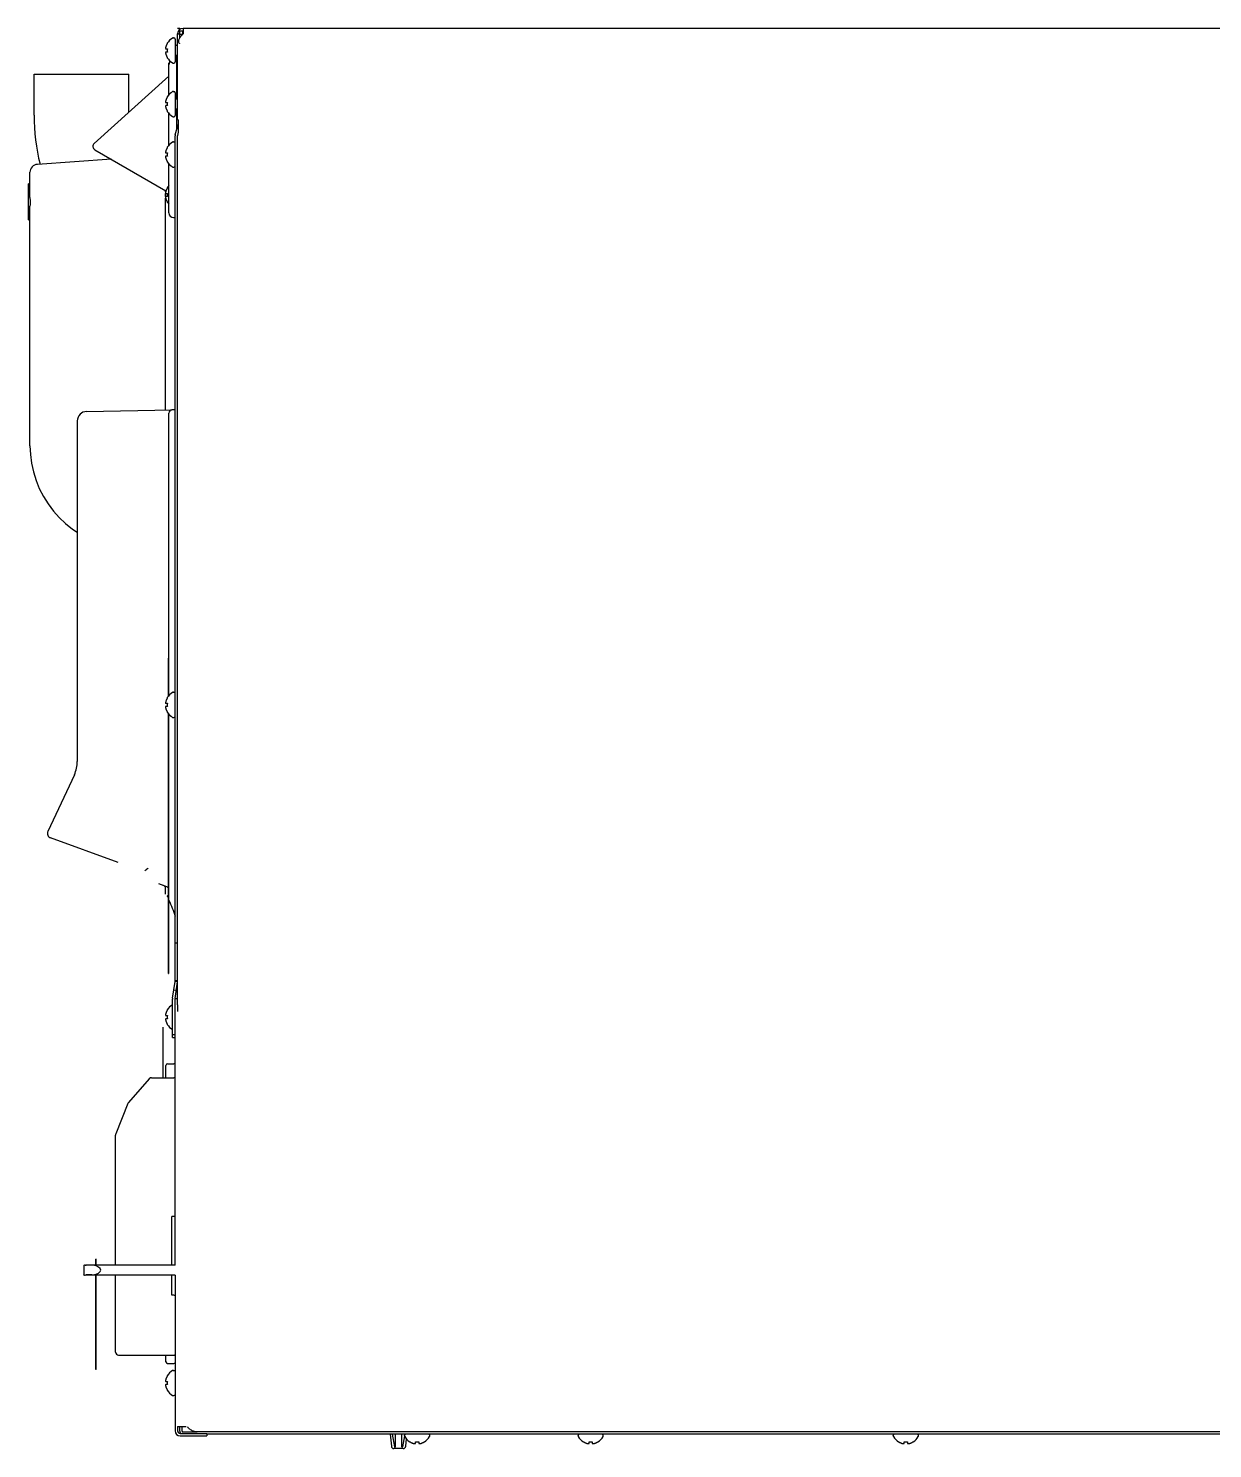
# Model space of a CAD drawing. Header units: millimetres. Extents: x -334 to 5010, y 1650 to 4941.
# Drawn here: x 4259.7 to 4635, y 2965.6 to 3415.9 of the extents above; entities that cross this region are included whole.
import ezdxf

# ---------------------------------------------------------------- set-up
doc = ezdxf.new("R2010")
doc.units = ezdxf.units.MM
doc.header["$LTSCALE"] = 438.9
doc.layers.get('0').update_dxf_attribs({"linetype": 'CONTINUOUS'})
for name, color, linetype in [('ASSI', 7, 'CONTINUOUS'), ('CURVE', 7, 'CONTINUOUS'), ('GEOM', 7, 'CONTINUOUS')]:
    doc.layers.add(name, color=color, linetype=linetype)

msp = doc.modelspace()

# ---------------------------------------------------------------- linework, layer by layer
at = {"linetype": 'Continuous'}
for p, q in [((4303.21, 3409.44), (4303.76, 3409.44)), ((4303.73, 3411.24), (4303.76, 3411.24)), ((4303.76, 3408.44), (4303.21, 3408.44)), ((4303.76, 3406.64), (4303.73, 3406.64)), ((4261.5, 3388.39), (4261.5, 3401.39)), ((4291.5, 3389.35), (4291.5, 3401.39)), ((4303.21, 3392.44), (4303.76, 3392.44)), ((4303.76, 3391.44), (4303.21, 3391.44)), ((4303.73, 3394.24), (4303.76, 3394.24)), ((4303.76, 3389.64), (4303.73, 3389.64)), ((4303.73, 3378.24), (4303.76, 3378.24)), ((4303.21, 3376.44), (4303.76, 3376.44)), ((4303.76, 3375.44), (4303.21, 3375.44)), ((4303.76, 3373.64), (4303.73, 3373.64)), ((4259.7, 3355.24), (4259.7, 3366.64)), ((4260.2, 3366.64), (4259.7, 3366.64)), ((4303.73, 3365.44), (4303.76, 3365.44)), ((4303.21, 3363.64), (4303.76, 3363.64)), ((4303.76, 3362.64), (4303.21, 3362.64)), ((4303.76, 3360.84), (4303.73, 3360.84)), ((4259.7, 3355.24), (4260.2, 3355.24)), ((4303.21, 3201.94), (4303.76, 3201.94)), ((4303.73, 3203.74), (4303.76, 3203.74)), ((4303.76, 3200.94), (4303.21, 3200.94)), ((4303.76, 3199.14), (4303.73, 3199.14)), ((4303.73, 3140.74), (4303.76, 3140.74)), ((4303.21, 3102.94), (4303.76, 3102.94)), ((4303.73, 3104.74), (4303.76, 3104.74)), ((4303.76, 3101.94), (4303.21, 3101.94)), ((4303.76, 3100.14), (4303.73, 3100.14)), ((4303.3, 3083.24), (4303.3, 3087.14)), ((4303.8, 3087.64), (4305.8, 3087.64)), ((4298, 3082.89), (4291.42, 3075.36)), ((4298.76, 3083.24), (4305.8, 3083.24)), ((4291.24, 3075.08), (4287.38, 3065.41)), ((4287.3, 3023.84), (4287.3, 3065.04)), ((4305.2, 3023.84), (4305.2, 3039.24)), ((4306.2, 3039.24), (4305.2, 3039.24)), ((4287.3, 2996.24), (4287.3, 3020.64)), ((4305.2, 3014.24), (4305.2, 3020.64)), ((4305.8, 3014.24), (4305.2, 3014.24)), ((4288.3, 2995.24), (4305.8, 2995.24)), ((4303.3, 2993.14), (4303.3, 2995.24)), ((4303.8, 2992.64), (4305.8, 2992.64)), ((4303.21, 2986.94), (4303.76, 2986.94)), ((4303.76, 2985.94), (4303.21, 2985.94)), ((4303.73, 2988.74), (4303.76, 2988.74)), ((4303.76, 2984.14), (4303.73, 2984.14)), ((4380.6, 2967.76), (4380.6, 2967.79)), ((4382.4, 2967.24), (4382.4, 2967.79)), ((4383.4, 2967.79), (4383.4, 2967.24)), ((4385.2, 2967.79), (4385.2, 2967.76)), ((4435.6, 2967.76), (4435.6, 2967.79)), ((4437.4, 2967.24), (4437.4, 2967.79)), ((4438.4, 2967.79), (4438.4, 2967.24)), ((4440.2, 2967.79), (4440.2, 2967.76)), ((4535.5, 2967.76), (4535.5, 2967.79)), ((4537.3, 2967.24), (4537.3, 2967.79)), ((4538.3, 2967.79), (4538.3, 2967.24)), ((4540.1, 2967.79), (4540.1, 2967.76))]:
    msp.add_line(p, q, dxfattribs=at)
for centre, radius, start, end in [((4305.16, 3409.69), 1.97, 175.714, 176.9766), ((4305.15, 3409.69), 1.96, 176.9771, 178.0037), ((4305.15, 3409.69), 1.95, 178.0037, 179.0738), ((4305.14, 3409.69), 1.95, 179.0741, 181.1541), ((4305.15, 3409.69), 1.95, 181.1545, 182.3767), ((4305.15, 3409.69), 1.96, 182.3765, 183.2159), ((4305.16, 3409.69), 1.97, 183.2167, 184.6016), ((4305.2, 3409.68), 2.01, 172.7256, 174.8598), ((4305.17, 3409.68), 1.98, 174.8627, 175.7144), ((4305.18, 3409.69), 1.98, 184.6009, 185.2558), ((4305.2, 3409.69), 2.01, 185.2585, 187.2741), ((4307.7, 3408.79), 4.64, 163.6036, 165.6824), ((4307.73, 3408.78), 4.67, 162.6228, 163.6051), ((4307.75, 3408.78), 4.68, 161.535, 162.6227), ((4307.76, 3408.77), 4.7, 159.4813, 161.5344), ((4307.78, 3408.77), 4.72, 158.9977, 159.4819), ((4307.78, 3408.76), 4.72, 157.4524, 158.9975), ((4307.79, 3408.76), 4.73, 156.6826, 157.4526), ((4307.79, 3408.76), 4.73, 155.4278, 156.6825), ((4307.8, 3408.76), 4.74, 154.4598, 155.4278), ((4307.8, 3408.75), 4.74, 153.3188, 154.4598), ((4307.8, 3408.75), 4.75, 151.9926, 153.3187), ((4307.81, 3408.75), 4.75, 151.0316, 151.9926), ((4307.81, 3408.75), 4.75, 148.4659, 151.0313), ((4307.51, 3408.94), 3.79, 172.4013, 179.9911), ((4307.51, 3408.94), 3.79, 180.0089, 187.5987), ((4305.16, 3408.18), 1.97, 175.3984, 176.7833), ((4305.15, 3408.19), 1.96, 176.7841, 177.6235), ((4305.15, 3408.19), 1.96, 177.6234, 178.8455), ((4305.14, 3408.19), 1.95, 178.8459, 180.9258), ((4305.14, 3408.19), 1.95, 180.9261, 181.9964), ((4305.15, 3408.19), 1.96, 181.9964, 183.0228), ((4305.16, 3408.19), 1.97, 183.0233, 184.286), ((4305.2, 3408.18), 2.01, 172.7259, 174.7415), ((4305.18, 3408.18), 1.98, 174.7442, 175.3991), ((4305.17, 3408.19), 1.98, 184.2856, 185.1372), ((4305.2, 3408.19), 2.01, 185.1401, 187.2744), ((4307.7, 3409.08), 4.64, 194.3176, 196.3964), ((4307.73, 3409.09), 4.67, 196.3949, 197.3772), ((4307.75, 3409.1), 4.68, 197.3773, 198.465), ((4307.76, 3409.1), 4.7, 198.4656, 200.5187), ((4307.78, 3409.11), 4.72, 200.5181, 201.0023), ((4307.78, 3409.11), 4.72, 201.0025, 202.5476), ((4307.79, 3409.11), 4.73, 202.5474, 203.3174), ((4307.79, 3409.11), 4.73, 203.3175, 204.5722), ((4307.8, 3409.12), 4.74, 204.5722, 205.5402), ((4307.8, 3409.12), 4.74, 205.5402, 206.6812), ((4307.8, 3409.12), 4.75, 206.6813, 208.0074), ((4307.81, 3409.12), 4.75, 208.0074, 208.9684), ((4307.81, 3409.12), 4.75, 208.9687, 211.5341), ((4305.16, 3392.69), 1.97, 175.714, 176.9766), ((4305.15, 3392.69), 1.96, 176.9771, 178.0037), ((4305.15, 3392.69), 1.95, 178.0037, 179.0738), ((4305.14, 3392.69), 1.95, 179.0741, 181.1541), ((4305.15, 3392.69), 1.95, 181.1545, 182.3767), ((4305.15, 3392.69), 1.96, 182.3765, 183.2159), ((4305.16, 3392.69), 1.97, 183.2167, 184.6016), ((4305.16, 3391.18), 1.97, 175.3984, 176.7833), ((4305.15, 3391.19), 1.96, 176.7841, 177.6235), ((4305.15, 3391.19), 1.96, 177.6234, 178.8455), ((4305.14, 3391.19), 1.95, 178.8459, 180.9258), ((4305.14, 3391.19), 1.95, 180.9261, 181.9964), ((4305.15, 3391.19), 1.96, 181.9964, 183.0228), ((4305.16, 3391.19), 1.97, 183.0233, 184.286), ((4305.2, 3392.68), 2.01, 172.7256, 174.8598), ((4305.17, 3392.68), 1.98, 174.8627, 175.7144), ((4305.18, 3392.69), 1.98, 184.6009, 185.2558), ((4305.2, 3392.69), 2.01, 185.2585, 187.2741), ((4305.2, 3391.18), 2.01, 172.7259, 174.7415), ((4305.18, 3391.18), 1.98, 174.7442, 175.3991), ((4305.17, 3391.19), 1.98, 184.2856, 185.1372), ((4305.2, 3391.19), 2.01, 185.1401, 187.2744), ((4307.7, 3391.79), 4.64, 163.6036, 165.6824), ((4307.7, 3392.08), 4.64, 194.3176, 196.3964), ((4307.73, 3391.78), 4.67, 162.6228, 163.6051), ((4307.73, 3392.09), 4.67, 196.3949, 197.3772), ((4307.75, 3391.78), 4.68, 161.535, 162.6227), ((4307.76, 3391.77), 4.7, 159.4813, 161.5344), ((4307.78, 3391.77), 4.72, 158.9977, 159.4819), ((4307.78, 3391.76), 4.72, 157.4524, 158.9975), ((4307.79, 3391.76), 4.73, 156.6826, 157.4526), ((4307.79, 3391.76), 4.73, 155.4278, 156.6825), ((4307.8, 3391.76), 4.74, 154.4598, 155.4278), ((4307.8, 3391.75), 4.74, 153.3188, 154.4598), ((4307.8, 3391.75), 4.75, 151.9926, 153.3187), ((4307.81, 3391.75), 4.75, 151.0316, 151.9926), ((4307.81, 3391.75), 4.75, 148.4659, 151.0313), ((4307.51, 3391.94), 3.79, 172.4013, 179.9911), ((4307.51, 3391.94), 3.79, 180.0089, 187.5987), ((4326.5, 3388.39), 65, 180, 193.8139), ((4307.75, 3392.1), 4.68, 197.3773, 198.465), ((4307.76, 3392.1), 4.7, 198.4656, 200.5187), ((4307.78, 3392.11), 4.72, 200.5181, 201.0023), ((4307.78, 3392.11), 4.72, 201.0025, 202.5476), ((4307.79, 3392.11), 4.73, 202.5474, 203.3174), ((4307.79, 3392.11), 4.73, 203.3175, 204.5722), ((4307.8, 3392.12), 4.74, 204.5722, 205.5402), ((4307.8, 3392.12), 4.74, 205.5402, 206.6812), ((4307.8, 3392.12), 4.75, 206.6813, 208.0074), ((4307.81, 3392.12), 4.75, 208.0074, 208.9684), ((4307.81, 3392.12), 4.75, 208.9687, 211.5341), ((4307.75, 3375.78), 4.68, 161.535, 162.6227), ((4307.76, 3375.77), 4.7, 159.4813, 161.5344), ((4307.78, 3375.77), 4.72, 158.9977, 159.4819), ((4307.78, 3375.76), 4.72, 157.4524, 158.9975), ((4307.79, 3375.76), 4.73, 156.6826, 157.4526), ((4307.79, 3375.76), 4.73, 155.4278, 156.6825), ((4307.8, 3375.76), 4.74, 154.4598, 155.4278), ((4307.8, 3375.75), 4.74, 153.3188, 154.4598), ((4307.8, 3375.75), 4.75, 151.9926, 153.3187), ((4307.81, 3375.75), 4.75, 151.0316, 151.9926), ((4307.81, 3375.75), 4.75, 148.4659, 151.0313), ((4305.16, 3376.69), 1.97, 175.714, 176.9766), ((4305.15, 3376.69), 1.96, 176.9771, 178.0037), ((4305.15, 3376.69), 1.95, 178.0037, 179.0738), ((4305.14, 3376.69), 1.95, 179.0741, 181.1541), ((4305.15, 3376.69), 1.95, 181.1545, 182.3767), ((4305.15, 3376.69), 1.96, 182.3765, 183.2159), ((4305.16, 3376.69), 1.97, 183.2167, 184.6016), ((4305.16, 3375.18), 1.97, 175.3984, 176.7833), ((4305.15, 3375.19), 1.96, 176.7841, 177.6235), ((4305.15, 3375.19), 1.96, 177.6234, 178.8455), ((4305.14, 3375.19), 1.95, 178.8459, 180.9258), ((4305.14, 3375.19), 1.95, 180.9261, 181.9964), ((4305.15, 3375.19), 1.96, 181.9964, 183.0228), ((4305.16, 3375.19), 1.97, 183.0233, 184.286), ((4305.2, 3376.68), 2.01, 172.7256, 174.8598), ((4305.17, 3376.68), 1.98, 174.8627, 175.7144), ((4305.18, 3376.69), 1.98, 184.6009, 185.2558), ((4305.2, 3376.69), 2.01, 185.2585, 187.2741), ((4305.2, 3375.18), 2.01, 172.7259, 174.7415), ((4305.18, 3375.18), 1.98, 174.7442, 175.3991), ((4305.17, 3375.19), 1.98, 184.2856, 185.1372), ((4305.2, 3375.19), 2.01, 185.1401, 187.2744), ((4307.7, 3375.79), 4.64, 163.6036, 165.6824), ((4307.7, 3376.08), 4.64, 194.3176, 196.3964), ((4307.73, 3375.78), 4.67, 162.6228, 163.6051), ((4307.73, 3376.09), 4.67, 196.3949, 197.3772), ((4307.75, 3376.1), 4.68, 197.3773, 198.465), ((4307.76, 3376.1), 4.7, 198.4656, 200.5187), ((4307.78, 3376.11), 4.72, 200.5181, 201.0023), ((4307.78, 3376.11), 4.72, 201.0025, 202.5476), ((4307.79, 3376.11), 4.73, 202.5474, 203.3174), ((4307.79, 3376.11), 4.73, 203.3175, 204.5722), ((4307.8, 3376.12), 4.74, 204.5722, 205.5402), ((4307.8, 3376.12), 4.74, 205.5402, 206.6812), ((4307.8, 3376.12), 4.75, 206.6813, 208.0074), ((4307.81, 3376.12), 4.75, 208.0074, 208.9684), ((4307.81, 3376.12), 4.75, 208.9687, 211.5341), ((4307.51, 3375.94), 3.79, 172.4013, 179.9911), ((4307.51, 3375.94), 3.79, 180.0089, 187.5987), ((4305.16, 3363.89), 1.97, 175.714, 176.9766), ((4305.15, 3363.89), 1.96, 176.9771, 178.0037), ((4305.15, 3363.89), 1.95, 178.0037, 179.0738), ((4305.14, 3363.89), 1.95, 179.0741, 181.1541), ((4305.15, 3363.89), 1.95, 181.1545, 182.3767), ((4305.15, 3363.89), 1.96, 182.3765, 183.2159), ((4305.16, 3363.89), 1.97, 183.2167, 184.6016), ((4305.2, 3363.88), 2.01, 172.7256, 174.8598), ((4305.17, 3363.88), 1.98, 174.8627, 175.7144), ((4307.7, 3362.99), 4.64, 163.6036, 165.6824), ((4307.73, 3362.98), 4.67, 162.6228, 163.6051), ((4307.75, 3362.98), 4.68, 161.535, 162.6227), ((4307.76, 3362.97), 4.7, 159.4813, 161.5344), ((4307.78, 3362.97), 4.72, 158.9977, 159.4819), ((4307.78, 3362.96), 4.72, 157.4524, 158.9975), ((4307.79, 3362.96), 4.73, 156.6826, 157.4526), ((4307.79, 3362.96), 4.73, 155.4278, 156.6825), ((4307.8, 3362.96), 4.74, 154.4598, 155.4278), ((4307.8, 3362.95), 4.74, 153.3188, 154.4598), ((4307.8, 3362.95), 4.75, 151.9926, 153.3187), ((4307.81, 3362.95), 4.75, 151.0316, 151.9926), ((4307.81, 3362.95), 4.75, 148.4659, 151.0313), ((4305.16, 3362.38), 1.97, 175.3984, 176.7833), ((4305.15, 3362.39), 1.96, 176.7841, 177.6235), ((4305.15, 3362.39), 1.96, 177.6234, 178.8455), ((4305.14, 3362.39), 1.95, 178.8459, 180.9258), ((4305.14, 3362.39), 1.95, 180.9261, 181.9964), ((4305.15, 3362.39), 1.96, 181.9964, 183.0228), ((4305.16, 3362.39), 1.97, 183.0233, 184.286), ((4305.18, 3363.89), 1.98, 184.6009, 185.2558), ((4305.2, 3363.89), 2.01, 185.2585, 187.2741), ((4305.2, 3362.38), 2.01, 172.7259, 174.7415), ((4305.18, 3362.38), 1.98, 174.7442, 175.3991), ((4305.17, 3362.39), 1.98, 184.2856, 185.1372), ((4305.2, 3362.39), 2.01, 185.1401, 187.2744), ((4307.7, 3363.28), 4.64, 194.3176, 196.3964), ((4307.73, 3363.29), 4.67, 196.3949, 197.3772), ((4307.75, 3363.3), 4.68, 197.3773, 198.465), ((4307.76, 3363.3), 4.7, 198.4656, 200.5187), ((4307.78, 3363.31), 4.72, 200.5181, 201.0023), ((4307.78, 3363.31), 4.72, 201.0025, 202.5476), ((4307.79, 3363.31), 4.73, 202.5474, 203.3174), ((4307.79, 3363.31), 4.73, 203.3175, 204.5722), ((4307.8, 3363.32), 4.74, 204.5722, 205.5402), ((4307.8, 3363.32), 4.74, 205.5402, 206.6812), ((4307.8, 3363.32), 4.75, 206.6813, 208.0074), ((4307.81, 3363.32), 4.75, 208.0074, 208.9684), ((4307.81, 3363.32), 4.75, 208.9687, 211.5341), ((4307.51, 3363.14), 3.79, 172.4013, 179.9911), ((4307.51, 3363.14), 3.79, 180.0089, 187.5987), ((4305.16, 3202.19), 1.97, 175.714, 176.9766), ((4305.15, 3202.19), 1.96, 176.9771, 178.0037), ((4305.15, 3202.19), 1.95, 178.0037, 179.0738), ((4305.14, 3202.19), 1.95, 179.0741, 181.1541), ((4305.15, 3202.19), 1.95, 181.1545, 182.3767), ((4305.15, 3202.19), 1.96, 182.3765, 183.2159), ((4305.16, 3202.19), 1.97, 183.2167, 184.6016), ((4305.2, 3202.18), 2.01, 172.7256, 174.8598), ((4305.17, 3202.18), 1.98, 174.8627, 175.7144), ((4305.18, 3202.19), 1.98, 184.6009, 185.2558), ((4305.2, 3202.19), 2.01, 185.2585, 187.2741), ((4307.7, 3201.29), 4.64, 163.6036, 165.6824), ((4307.73, 3201.28), 4.67, 162.6228, 163.6051), ((4307.75, 3201.28), 4.68, 161.535, 162.6227), ((4307.76, 3201.27), 4.7, 159.4813, 161.5344), ((4307.78, 3201.27), 4.72, 158.9977, 159.4819), ((4307.78, 3201.26), 4.72, 157.4524, 158.9975), ((4307.79, 3201.26), 4.73, 156.6826, 157.4526), ((4307.79, 3201.26), 4.73, 155.4278, 156.6825), ((4307.8, 3201.26), 4.74, 154.4598, 155.4278), ((4307.8, 3201.25), 4.74, 153.3188, 154.4598), ((4307.8, 3201.25), 4.75, 151.9926, 153.3187), ((4307.81, 3201.25), 4.75, 151.0316, 151.9926), ((4307.81, 3201.25), 4.75, 148.4659, 151.0313), ((4307.51, 3201.44), 3.79, 172.4013, 179.9911), ((4305.16, 3200.68), 1.97, 175.3984, 176.7833), ((4305.15, 3200.69), 1.96, 176.7841, 177.6235), ((4305.15, 3200.69), 1.96, 177.6234, 178.8455), ((4305.14, 3200.69), 1.95, 178.8459, 180.9258), ((4305.14, 3200.69), 1.95, 180.9261, 181.9964), ((4305.15, 3200.69), 1.96, 181.9964, 183.0228), ((4305.16, 3200.69), 1.97, 183.0233, 184.286), ((4305.2, 3200.68), 2.01, 172.7259, 174.7415), ((4305.18, 3200.68), 1.98, 174.7442, 175.3991), ((4305.17, 3200.69), 1.98, 184.2856, 185.1372), ((4305.2, 3200.69), 2.01, 185.1401, 187.2744), ((4307.7, 3201.58), 4.64, 194.3176, 196.3964), ((4307.73, 3201.59), 4.67, 196.3949, 197.3772), ((4307.75, 3201.6), 4.68, 197.3773, 198.465), ((4307.76, 3201.6), 4.7, 198.4656, 200.5187), ((4307.78, 3201.61), 4.72, 200.5181, 201.0023), ((4307.78, 3201.61), 4.72, 201.0025, 202.5476), ((4307.79, 3201.61), 4.73, 202.5474, 203.3174), ((4307.79, 3201.61), 4.73, 203.3175, 204.5722), ((4307.8, 3201.62), 4.74, 204.5722, 205.5402), ((4307.8, 3201.62), 4.74, 205.5402, 206.6812), ((4307.8, 3201.62), 4.75, 206.6813, 208.0074), ((4307.81, 3201.62), 4.75, 208.0074, 208.9684), ((4307.81, 3201.62), 4.75, 208.9687, 211.5341), ((4307.51, 3201.44), 3.79, 180.0089, 187.5987), ((4307.81, 3138.25), 4.75, 148.466, 150.4523), ((4305.16, 3103.19), 1.97, 175.714, 176.9766), ((4305.15, 3103.19), 1.96, 176.9771, 178.0037), ((4305.15, 3103.19), 1.95, 178.0037, 179.0738), ((4305.14, 3103.19), 1.95, 179.0741, 181.1541), ((4305.15, 3103.19), 1.95, 181.1545, 182.3767), ((4305.15, 3103.19), 1.96, 182.3765, 183.2159), ((4305.16, 3103.19), 1.97, 183.2167, 184.6016), ((4305.2, 3103.18), 2.01, 172.7256, 174.8598), ((4305.17, 3103.18), 1.98, 174.8627, 175.7144), ((4305.18, 3103.19), 1.98, 184.6009, 185.2558), ((4305.2, 3103.19), 2.01, 185.2585, 187.2741), ((4307.7, 3102.29), 4.64, 163.6036, 165.6824), ((4307.73, 3102.28), 4.67, 162.6228, 163.6051), ((4307.75, 3102.28), 4.68, 161.535, 162.6227), ((4307.76, 3102.27), 4.7, 159.4813, 161.5344), ((4307.78, 3102.27), 4.72, 158.9977, 159.4819), ((4307.78, 3102.26), 4.72, 157.4524, 158.9975), ((4307.79, 3102.26), 4.73, 156.6826, 157.4526), ((4307.79, 3102.26), 4.73, 155.4278, 156.6825), ((4307.8, 3102.26), 4.74, 154.4598, 155.4278), ((4307.8, 3102.25), 4.74, 153.3188, 154.4598), ((4307.8, 3102.25), 4.75, 151.9926, 153.3187), ((4307.81, 3102.25), 4.75, 151.0316, 151.9926), ((4307.81, 3102.25), 4.75, 148.4659, 151.0313), ((4307.51, 3102.44), 3.79, 172.4013, 179.9911), ((4305.16, 3101.68), 1.97, 175.3984, 176.7833), ((4305.15, 3101.69), 1.96, 176.7841, 177.6235), ((4305.15, 3101.69), 1.96, 177.6234, 178.8455), ((4305.14, 3101.69), 1.95, 178.8459, 180.9258), ((4305.14, 3101.69), 1.95, 180.9261, 181.9964), ((4305.15, 3101.69), 1.96, 181.9964, 183.0228), ((4305.16, 3101.69), 1.97, 183.0233, 184.286), ((4305.2, 3101.68), 2.01, 172.7259, 174.7415), ((4305.18, 3101.68), 1.98, 174.7442, 175.3991), ((4305.17, 3101.69), 1.98, 184.2856, 185.1372), ((4305.2, 3101.69), 2.01, 185.1401, 187.2744), ((4307.7, 3102.58), 4.64, 194.3176, 196.3964), ((4307.73, 3102.59), 4.67, 196.3949, 197.3772), ((4307.75, 3102.6), 4.68, 197.3773, 198.465), ((4307.76, 3102.6), 4.7, 198.4656, 200.5187), ((4307.78, 3102.61), 4.72, 200.5181, 201.0023), ((4307.78, 3102.61), 4.72, 201.0025, 202.5476), ((4307.79, 3102.61), 4.73, 202.5474, 203.3174), ((4307.79, 3102.61), 4.73, 203.3175, 204.5722), ((4307.8, 3102.62), 4.74, 204.5722, 205.5402), ((4307.8, 3102.62), 4.74, 205.5402, 206.6812), ((4307.8, 3102.62), 4.75, 206.6813, 208.0074), ((4307.81, 3102.62), 4.75, 208.0074, 208.9684), ((4307.81, 3102.62), 4.75, 208.9687, 211.5341), ((4307.51, 3102.44), 3.79, 180.0089, 187.5987), ((4303.8, 3087.14), 0.5, 90, 180), ((4305.8, 3087.14), 0.5, 53.9905, 90), ((4298.76, 3082.24), 1, 90, 138.8141), ((4305.8, 3082.74), 0.5, 58.4901, 90), ((4292.17, 3074.71), 1, 138.8141, 158.1986), ((4288.3, 3065.04), 1, 158.1986, 180), ((4288.3, 2996.24), 1, 180, 270), ((4305.8, 2995.74), 0.5, 270, 323.768), ((4303.8, 2993.14), 0.5, 180, 270), ((4305.8, 2993.14), 0.5, 270, 323.7674), ((4305.16, 2987.19), 1.97, 175.714, 176.9766), ((4305.15, 2987.19), 1.96, 176.9771, 178.0037), ((4305.15, 2987.19), 1.95, 178.0037, 179.0738), ((4305.14, 2987.19), 1.95, 179.0741, 181.1541), ((4305.15, 2987.19), 1.95, 181.1545, 182.3767), ((4305.15, 2987.19), 1.96, 182.3765, 183.2159), ((4305.16, 2987.19), 1.97, 183.2167, 184.6016), ((4305.16, 2985.68), 1.97, 175.3984, 176.7833), ((4305.15, 2985.69), 1.96, 176.7841, 177.6235), ((4305.15, 2985.69), 1.96, 177.6234, 178.8455), ((4305.14, 2985.69), 1.95, 178.8459, 180.9258), ((4305.14, 2985.69), 1.95, 180.9261, 181.9964), ((4305.15, 2985.69), 1.96, 181.9964, 183.0228), ((4305.16, 2985.69), 1.97, 183.0233, 184.286), ((4305.2, 2987.18), 2.01, 172.7256, 174.8598), ((4305.17, 2987.18), 1.98, 174.8627, 175.7144), ((4305.18, 2987.19), 1.98, 184.6009, 185.2558), ((4305.2, 2987.19), 2.01, 185.2585, 187.2741), ((4305.2, 2985.68), 2.01, 172.7259, 174.7415), ((4305.18, 2985.68), 1.98, 174.7442, 175.3991), ((4305.17, 2985.69), 1.98, 184.2856, 185.1372), ((4305.2, 2985.69), 2.01, 185.1401, 187.2744), ((4307.7, 2986.29), 4.64, 163.6036, 165.6824), ((4307.73, 2986.28), 4.67, 162.6228, 163.6051), ((4307.75, 2986.28), 4.68, 161.535, 162.6227), ((4307.76, 2986.27), 4.7, 159.4813, 161.5344), ((4307.78, 2986.27), 4.72, 158.9977, 159.4819), ((4307.78, 2986.26), 4.72, 157.4524, 158.9975), ((4307.79, 2986.26), 4.73, 156.6826, 157.4526), ((4307.79, 2986.26), 4.73, 155.4278, 156.6825), ((4307.8, 2986.26), 4.74, 154.4598, 155.4278), ((4307.8, 2986.25), 4.74, 153.3188, 154.4598), ((4307.8, 2986.25), 4.75, 151.9926, 153.3187), ((4307.81, 2986.25), 4.75, 151.0316, 151.9926), ((4307.81, 2986.25), 4.75, 148.4659, 151.0313), ((4307.51, 2986.44), 3.79, 172.4013, 179.9911), ((4307.51, 2986.44), 3.79, 180.0089, 187.5987), ((4307.7, 2986.58), 4.64, 194.3176, 196.3964), ((4307.73, 2986.59), 4.67, 196.3949, 197.3772), ((4307.75, 2986.6), 4.68, 197.3773, 198.465), ((4307.76, 2986.6), 4.7, 198.4656, 200.5187), ((4307.78, 2986.61), 4.72, 200.5181, 201.0023), ((4307.78, 2986.61), 4.72, 201.0025, 202.5476), ((4307.79, 2986.61), 4.73, 202.5474, 203.3174), ((4307.79, 2986.61), 4.73, 203.3175, 204.5722), ((4307.8, 2986.62), 4.74, 204.5722, 205.5402), ((4307.8, 2986.62), 4.74, 205.5402, 206.6812), ((4307.8, 2986.62), 4.75, 206.6813, 208.0074), ((4307.81, 2986.62), 4.75, 208.0074, 208.9684), ((4307.81, 2986.62), 4.75, 208.9687, 211.5341), ((4383.09, 2971.84), 4.75, 238.4659, 241.0313), ((4383.09, 2971.84), 4.75, 241.0316, 241.9926), ((4383.09, 2971.84), 4.75, 241.9926, 243.3187), ((4383.09, 2971.83), 4.74, 243.3188, 244.4598), ((4383.08, 2971.83), 4.74, 244.4598, 245.4278), ((4383.08, 2971.83), 4.73, 245.4278, 246.6825), ((4383.08, 2971.82), 4.73, 246.6826, 247.4526), ((4382.9, 2971.55), 3.79, 262.4012, 264.9222), ((4382.9, 2971.54), 3.78, 264.9228, 267.4573), ((4382.9, 2971.53), 3.77, 267.4579, 269.9996), ((4382.9, 2971.53), 3.77, 270.0004, 272.5421), ((4382.9, 2971.54), 3.78, 272.5427, 275.0772), ((4382.9, 2971.55), 3.79, 275.0778, 277.5988), ((4382.73, 2971.82), 4.73, 292.5474, 293.3174), ((4382.73, 2971.83), 4.73, 293.3175, 294.5722), ((4382.72, 2971.83), 4.74, 294.5722, 295.5402), ((4382.72, 2971.83), 4.74, 295.5402, 296.6812), ((4382.72, 2971.84), 4.75, 296.6813, 298.0074), ((4382.72, 2971.84), 4.75, 298.0074, 298.9684), ((4382.72, 2971.84), 4.75, 298.9687, 301.5341), ((4438.09, 2971.84), 4.75, 238.4659, 241.0313), ((4438.09, 2971.84), 4.75, 241.0316, 241.9926), ((4438.09, 2971.84), 4.75, 241.9926, 243.3187), ((4438.09, 2971.83), 4.74, 243.3188, 244.4598), ((4438.08, 2971.83), 4.74, 244.4598, 245.4278), ((4438.08, 2971.83), 4.73, 245.4278, 246.6825), ((4438.08, 2971.82), 4.73, 246.6826, 247.4526), ((4437.9, 2971.55), 3.79, 262.4012, 264.9222), ((4437.9, 2971.54), 3.78, 264.9228, 267.4573), ((4437.9, 2971.53), 3.77, 267.4579, 269.9996), ((4437.9, 2971.53), 3.77, 270.0004, 272.5421), ((4437.9, 2971.54), 3.78, 272.5427, 275.0772), ((4437.9, 2971.55), 3.79, 275.0778, 277.5988), ((4437.73, 2971.82), 4.73, 292.5474, 293.3174), ((4437.73, 2971.83), 4.73, 293.3175, 294.5722), ((4437.72, 2971.83), 4.74, 294.5722, 295.5402), ((4437.72, 2971.83), 4.74, 295.5402, 296.6812), ((4437.72, 2971.84), 4.75, 296.6813, 298.0074), ((4437.72, 2971.84), 4.75, 298.0074, 298.9684), ((4437.72, 2971.84), 4.75, 298.9687, 301.5341), ((4537.99, 2971.84), 4.75, 238.4659, 241.0313), ((4537.99, 2971.84), 4.75, 241.0316, 241.9926), ((4537.99, 2971.84), 4.75, 241.9926, 243.3187), ((4537.99, 2971.83), 4.74, 243.3188, 244.4598), ((4537.98, 2971.83), 4.74, 244.4598, 245.4278), ((4537.98, 2971.83), 4.73, 245.4278, 246.6825), ((4537.98, 2971.82), 4.73, 246.6826, 247.4526), ((4537.8, 2971.55), 3.79, 262.4012, 264.9222), ((4537.8, 2971.54), 3.78, 264.9228, 267.4573), ((4537.8, 2971.53), 3.77, 267.4579, 269.9996), ((4537.8, 2971.53), 3.77, 270.0004, 272.5421), ((4537.8, 2971.54), 3.78, 272.5427, 275.0772), ((4537.8, 2971.55), 3.79, 275.0778, 277.5988), ((4537.63, 2971.82), 4.73, 292.5474, 293.3174), ((4537.63, 2971.83), 4.73, 293.3175, 294.5722), ((4537.62, 2971.83), 4.74, 294.5722, 295.5402), ((4537.62, 2971.83), 4.74, 295.5402, 296.6812), ((4537.62, 2971.84), 4.75, 296.6813, 298.0074), ((4537.62, 2971.84), 4.75, 298.0074, 298.9684), ((4537.62, 2971.84), 4.75, 298.9687, 301.5341), ((4383.08, 2971.81), 4.72, 247.4524, 248.9975), ((4383.07, 2971.81), 4.72, 248.9977, 249.4819), ((4383.07, 2971.8), 4.7, 249.4813, 251.5344), ((4383.06, 2971.78), 4.68, 251.535, 252.6227), ((4383.06, 2971.76), 4.67, 252.6228, 253.6051), ((4383.05, 2971.73), 4.64, 253.6036, 255.6824), ((4382.16, 2969.23), 2.01, 262.7256, 264.8598), ((4382.16, 2969.21), 1.98, 264.8627, 265.7144), ((4382.15, 2969.19), 1.97, 265.714, 266.9766), ((4382.15, 2969.18), 1.96, 266.9771, 268.0037), ((4382.15, 2969.18), 1.95, 268.0037, 269.0738), ((4382.15, 2969.17), 1.95, 269.0741, 271.1541), ((4382.15, 2969.18), 1.95, 271.1545, 272.3767), ((4382.15, 2969.19), 1.96, 272.3765, 273.2159), ((4382.15, 2969.2), 1.97, 273.2167, 274.6016), ((4382.15, 2969.21), 1.98, 274.6009, 275.2558), ((4382.15, 2969.23), 2.01, 275.2585, 277.2741), ((4383.66, 2969.23), 2.01, 262.7259, 264.7415), ((4383.66, 2969.21), 1.98, 264.7442, 265.3991), ((4383.65, 2969.2), 1.97, 265.3984, 266.7833), ((4383.65, 2969.19), 1.96, 266.7841, 267.6235), ((4383.65, 2969.18), 1.96, 267.6234, 268.8455), ((4383.65, 2969.17), 1.95, 268.8459, 270.9258), ((4383.65, 2969.18), 1.95, 270.9261, 271.9964), ((4383.65, 2969.18), 1.96, 271.9964, 273.0228), ((4383.65, 2969.19), 1.97, 273.0233, 274.286), ((4383.65, 2969.21), 1.98, 274.2856, 275.1372), ((4383.65, 2969.23), 2.01, 275.1401, 277.2744), ((4382.76, 2971.73), 4.64, 284.3176, 286.3964), ((4382.75, 2971.76), 4.67, 286.3949, 287.3772), ((4382.74, 2971.78), 4.68, 287.3773, 288.465), ((4382.74, 2971.8), 4.7, 288.4656, 290.5187), ((4382.73, 2971.81), 4.72, 290.5181, 291.0023), ((4382.73, 2971.81), 4.72, 291.0025, 292.5476), ((4438.08, 2971.81), 4.72, 247.4524, 248.9975), ((4438.07, 2971.81), 4.72, 248.9977, 249.4819), ((4438.07, 2971.8), 4.7, 249.4813, 251.5344), ((4438.06, 2971.78), 4.68, 251.535, 252.6227), ((4438.06, 2971.76), 4.67, 252.6228, 253.6051), ((4438.05, 2971.73), 4.64, 253.6036, 255.6824), ((4437.16, 2969.23), 2.01, 262.7256, 264.8598), ((4437.16, 2969.21), 1.98, 264.8627, 265.7144), ((4437.15, 2969.19), 1.97, 265.714, 266.9766), ((4437.15, 2969.18), 1.96, 266.9771, 268.0037), ((4437.15, 2969.18), 1.95, 268.0037, 269.0738), ((4437.15, 2969.17), 1.95, 269.0741, 271.1541), ((4437.15, 2969.18), 1.95, 271.1545, 272.3767), ((4437.15, 2969.19), 1.96, 272.3765, 273.2159), ((4437.15, 2969.2), 1.97, 273.2167, 274.6016), ((4437.15, 2969.21), 1.98, 274.6009, 275.2558), ((4437.15, 2969.23), 2.01, 275.2585, 277.2741), ((4438.66, 2969.23), 2.01, 262.7259, 264.7415), ((4438.66, 2969.21), 1.98, 264.7442, 265.3991), ((4438.65, 2969.2), 1.97, 265.3984, 266.7833), ((4438.65, 2969.19), 1.96, 266.7841, 267.6235), ((4438.65, 2969.18), 1.96, 267.6234, 268.8455), ((4438.65, 2969.17), 1.95, 268.8459, 270.9258), ((4438.65, 2969.18), 1.95, 270.9261, 271.9964), ((4438.65, 2969.18), 1.96, 271.9964, 273.0228), ((4438.65, 2969.19), 1.97, 273.0233, 274.286), ((4438.65, 2969.21), 1.98, 274.2856, 275.1372), ((4438.65, 2969.23), 2.01, 275.1401, 277.2744), ((4437.76, 2971.73), 4.64, 284.3176, 286.3964), ((4437.75, 2971.76), 4.67, 286.3949, 287.3772), ((4437.74, 2971.78), 4.68, 287.3773, 288.465), ((4437.74, 2971.8), 4.7, 288.4656, 290.5187), ((4437.73, 2971.81), 4.72, 290.5181, 291.0023), ((4437.73, 2971.81), 4.72, 291.0025, 292.5476), ((4537.98, 2971.81), 4.72, 247.4524, 248.9975), ((4537.97, 2971.81), 4.72, 248.9977, 249.4819), ((4537.97, 2971.8), 4.7, 249.4813, 251.5344), ((4537.96, 2971.78), 4.68, 251.535, 252.6227), ((4537.96, 2971.76), 4.67, 252.6228, 253.6051), ((4537.95, 2971.73), 4.64, 253.6036, 255.6824), ((4537.06, 2969.23), 2.01, 262.7256, 264.8598), ((4537.06, 2969.21), 1.98, 264.8627, 265.7144), ((4537.05, 2969.19), 1.97, 265.714, 266.9766), ((4537.05, 2969.18), 1.96, 266.9771, 268.0037), ((4537.05, 2969.18), 1.95, 268.0037, 269.0738), ((4537.05, 2969.17), 1.95, 269.0741, 271.1541), ((4537.05, 2969.18), 1.95, 271.1545, 272.3767), ((4537.05, 2969.19), 1.96, 272.3765, 273.2159), ((4537.05, 2969.2), 1.97, 273.2167, 274.6016), ((4537.05, 2969.21), 1.98, 274.6009, 275.2558), ((4537.05, 2969.23), 2.01, 275.2585, 277.2741), ((4538.56, 2969.23), 2.01, 262.7259, 264.7415), ((4538.56, 2969.21), 1.98, 264.7442, 265.3991), ((4538.55, 2969.2), 1.97, 265.3984, 266.7833), ((4538.55, 2969.19), 1.96, 266.7841, 267.6235), ((4538.55, 2969.18), 1.96, 267.6234, 268.8455), ((4538.55, 2969.17), 1.95, 268.8459, 270.9258), ((4538.55, 2969.18), 1.95, 270.9261, 271.9964), ((4538.55, 2969.18), 1.96, 271.9964, 273.0228), ((4538.55, 2969.19), 1.97, 273.0233, 274.286), ((4538.55, 2969.21), 1.98, 274.2856, 275.1372), ((4538.55, 2969.23), 2.01, 275.1401, 277.2744), ((4537.66, 2971.73), 4.64, 284.3176, 286.3964), ((4537.65, 2971.76), 4.67, 286.3949, 287.3772), ((4537.64, 2971.78), 4.68, 287.3773, 288.465), ((4537.64, 2971.8), 4.7, 288.4656, 290.5187), ((4537.63, 2971.81), 4.72, 290.5181, 291.0023), ((4537.63, 2971.81), 4.72, 291.0025, 292.5476)]:
    msp.add_arc(centre, radius, start, end, dxfattribs=at)
msp.add_ellipse((4305.8, 3013.87), major_axis=(0.5, 0), ratio=0.736842, start_param=0.632763, end_param=1.570796, dxfattribs=at)
at = {"layer": 'ASSI', "linetype": 'Continuous'}
for p, q in [((4305.6, 3412.94), (4305.8, 3412.94)), ((4306.2, 3412.54), (4306.2, 3405.34)), ((4305.6, 3404.94), (4305.8, 3404.94)), ((4305.6, 3395.94), (4305.8, 3395.94)), ((4306.2, 3395.54), (4306.2, 3388.34)), ((4305.6, 3387.94), (4305.8, 3387.94)), ((4305.6, 3379.94), (4305.8, 3379.94)), ((4305.6, 3371.94), (4305.8, 3371.94)), ((4305.6, 3205.44), (4305.8, 3205.44)), ((4305.6, 3197.44), (4305.8, 3197.44)), ((4306.2, 3023.84), (4278.03, 3023.84)), ((4306.2, 3020.64), (4278.03, 3020.64)), ((4305.6, 2990.44), (4305.8, 2990.44)), ((4305.6, 2982.44), (4305.8, 2982.44)), ((4378.9, 2969.64), (4378.9, 2969.84)), ((4386.9, 2969.64), (4386.9, 2969.84)), ((4433.9, 2969.64), (4433.9, 2969.84)), ((4441.9, 2969.64), (4441.9, 2969.84)), ((4533.8, 2969.64), (4533.8, 2969.84)), ((4541.8, 2969.64), (4541.8, 2969.84))]:
    msp.add_line(p, q, dxfattribs=at)
for centre, radius, start, end in [((4307.82, 3408.74), 4.8, 120.3012, 148.5421), ((4305.6, 3412.54), 0.4, 90, 120.3012), ((4305.8, 3412.54), 0.4, 0, 90), ((4307.82, 3409.13), 4.8, 211.4579, 239.6988), ((4305.6, 3405.34), 0.4, 239.6988, 270), ((4305.8, 3405.34), 0.4, 270, 360), ((4307.82, 3391.74), 4.8, 120.3012, 148.5421), ((4305.6, 3395.54), 0.4, 90, 120.3012), ((4305.8, 3395.54), 0.4, 0, 90), ((4307.82, 3392.13), 4.8, 211.4579, 239.6988), ((4305.6, 3388.34), 0.4, 239.6988, 270), ((4305.8, 3388.34), 0.4, 270, 360), ((4307.82, 3375.74), 4.8, 120.3012, 148.5421), ((4305.6, 3379.54), 0.4, 90, 120.3012), ((4305.8, 3379.54), 0.4, 0, 90), ((4307.82, 3376.13), 4.8, 211.4579, 239.6988), ((4305.6, 3372.34), 0.4, 239.6988, 270), ((4305.8, 3372.34), 0.4, 270, 360), ((4307.82, 3362.94), 4.8, 139.2086, 148.5421), ((4307.82, 3363.33), 4.8, 211.4579, 220.7914), ((4307.82, 3201.24), 4.8, 120.3012, 148.5421), ((4305.6, 3205.04), 0.4, 90, 120.3012), ((4305.8, 3205.04), 0.4, 0, 90), ((4307.82, 3201.63), 4.8, 211.4579, 239.6988), ((4305.6, 3197.84), 0.4, 239.6988, 270), ((4305.8, 3197.84), 0.4, 270, 360), ((4307.82, 3138.24), 4.8, 140.0848, 148.5421), ((4307.82, 3102.24), 4.8, 120.3012, 148.5421), ((4307.82, 3102.63), 4.8, 211.4579, 239.6988), ((4307.82, 2986.24), 4.8, 120.3012, 148.5421), ((4305.6, 2990.04), 0.4, 90, 120.3012), ((4305.8, 2990.04), 0.4, 0, 90), ((4307.82, 2986.63), 4.8, 211.4579, 239.6988), ((4305.6, 2982.84), 0.4, 239.6988, 270), ((4305.8, 2982.84), 0.4, 270, 360), ((4379.3, 2969.84), 0.4, 90, 180), ((4379.3, 2969.64), 0.4, 180, 210.3012), ((4383.1, 2971.86), 4.8, 210.3012, 238.5421), ((4382.7, 2971.86), 4.8, 301.4579, 329.6988), ((4386.5, 2969.84), 0.4, 0, 90), ((4386.5, 2969.64), 0.4, 329.6988, 360), ((4434.3, 2969.84), 0.4, 90, 180), ((4434.3, 2969.64), 0.4, 180, 210.3012), ((4438.1, 2971.86), 4.8, 210.3012, 238.5421), ((4437.7, 2971.86), 4.8, 301.4579, 329.6988), ((4441.5, 2969.84), 0.4, 0, 90), ((4441.5, 2969.64), 0.4, 329.6988, 360), ((4534.2, 2969.84), 0.4, 90, 180), ((4534.2, 2969.64), 0.4, 180, 210.3012), ((4538, 2971.86), 4.8, 210.3012, 238.5421), ((4537.6, 2971.86), 4.8, 301.4579, 329.6988), ((4541.4, 2969.84), 0.4, 0, 90), ((4541.4, 2969.64), 0.4, 329.6988, 360)]:
    msp.add_arc(centre, radius, start, end, dxfattribs=at)
at = {"layer": 'CURVE', "linetype": 'Continuous'}
msp.add_line((4307.7, 3415.94), (4307, 3415.94), dxfattribs=at)
at = {"layer": 'GEOM', "linetype": 'Continuous'}
for p, q in [((4307, 3386.94), (4307, 3414.24)), ((4307, 3414.24), (4307.7, 3414.24)), ((4307.7, 3412.8), (4307.7, 3415.14)), ((4307.7, 3415.14), (4308.5, 3415.14)), ((4307.7, 3414.14), (4308.5, 3414.14)), ((4308.5, 3415.14), (4308.5, 3414.24)), ((4308.7, 3415.94), (4308.7, 3414.24)), ((4925.7, 3415.94), (4308.7, 3415.94)), ((4304.2, 3404.78), (4304.76, 3405.45)), ((4304.2, 3394.86), (4304.2, 3404.78)), ((4306.7, 3393.54), (4306.7, 3407.32)), ((4261.5, 3388.39), (4261.5, 3401.39)), ((4261.5, 3401.39), (4291.5, 3401.39)), ((4280.55, 3379.48), (4304.2, 3400.78)), ((4291.5, 3389.35), (4291.5, 3401.39)), ((4307, 3403.38), (4306.7, 3403.38)), ((4304.2, 3378.86), (4304.2, 3389.01)), ((4306.7, 3383.84), (4306.7, 3390.34)), ((4307.15, 3386.94), (4307, 3386.94)), ((4307.15, 3386.94), (4307.15, 3382.94)), ((4306.2, 3113.94), (4306.2, 3381.84)), ((4306.26, 3382.24), (4307.15, 3385.47)), ((4307, 3106.36), (4307, 3381.84)), ((4307.03, 3382.02), (4307.31, 3383.04)), ((4307.15, 3382.94), (4307.04, 3382.94)), ((4280.76, 3377.47), (4303.3, 3364.46)), ((4285.99, 3374.45), (4262.53, 3372.81)), ((4304.2, 3357.44), (4304.2, 3373.01)), ((4260.2, 3362.31), (4260.2, 3370.32)), ((4303.2, 3364.14), (4303.2, 3364.51)), ((4260.2, 3283.63), (4260.2, 3359.56)), ((4303.2, 3362.64), (4303.2, 3363.64)), ((4303.2, 3294.92), (4303.2, 3362.14)), ((4305.7, 3355.94), (4306.2, 3355.94)), ((4278.15, 3294.48), (4305.18, 3294.95)), ((4304.2, 3204.36), (4304.2, 3293.95)), ((4306.2, 3294.97), (4305.19, 3294.95)), ((4275.2, 3291.48), (4275.2, 3183.52)), ((4304.15, 3204.31), (4304.15, 3216.24)), ((4304.15, 3216.24), (4304.2, 3216.24)), ((4304.15, 3116.24), (4304.15, 3198.57)), ((4304.2, 3116.24), (4304.2, 3198.51)), ((4274.27, 3179.29), (4265.9, 3161.34)), ((4288.2, 3151.49), (4266.74, 3159.3)), ((4303.55, 3143.78), (4301.07, 3144.67)), ((4303.2, 3141.45), (4303.2, 3143.2)), ((4307, 3125.94), (4306.2, 3125.94)), ((4304.15, 3116.24), (4304.2, 3116.24)), ((4305.42, 3108.42), (4306.19, 3113.79)), ((4306.99, 3113.68), (4306.19, 3113.79)), ((4307, 3113.94), (4306.2, 3113.94)), ((4306.22, 3108.31), (4306.99, 3113.68)), ((4305.4, 3095.94), (4305.4, 3108.14)), ((4306.59, 3110.9), (4305.79, 3111.01)), ((4307, 3108.24), (4306.2, 3108.24)), ((4306.2, 3023.84), (4306.2, 3108.14)), ((4307, 3106.36), (4307, 3104.24)), ((4302.3, 3099.24), (4302.3, 3083.24)), ((4305.4, 3096.94), (4306.2, 3096.94)), ((4305.4, 3095.94), (4306.2, 3095.94)), ((4277.24, 3023.79), (4277.24, 3020.68)), ((4277.54, 3023.84), (4277.49, 3023.83)), ((4277.59, 3023.84), (4277.54, 3023.84)), ((4277.69, 3023.83), (4277.59, 3023.84)), ((4279.78, 3023.79), (4278.03, 3023.79)), ((4281.1, 3023.84), (4281.1, 3025.74)), ((4281.2, 3025.74), (4281.1, 3025.74)), ((4281.2, 3023.84), (4281.2, 3025.74)), ((4277.49, 3020.64), (4277.54, 3020.64)), ((4277.54, 3020.64), (4277.59, 3020.64)), ((4277.59, 3020.64), (4277.64, 3020.64)), ((4277.64, 3020.64), (4277.69, 3020.64)), ((4279.78, 3020.69), (4278.03, 3020.69)), ((4281.1, 2990.74), (4281.1, 3020.64)), ((4281.2, 2990.74), (4281.2, 3020.64)), ((4306.2, 3020.64), (4306.2, 2971.24)), ((4281.2, 2990.74), (4281.1, 2990.74)), ((4307, 2972.64), (4309.7, 2972.64)), ((4307, 2972.64), (4307, 2971.24)), ((4307.7, 2971.14), (4307.7, 2972.64)), ((4308.4, 2971.14), (4308.4, 2972.64)), ((4307.8, 2970.44), (4316.2, 2970.44)), ((4307.8, 2969.64), (4316.2, 2969.64)), ((4308.61, 2970.94), (4313.17, 2970.94)), ((4923.7, 2970.94), (4313.17, 2970.94)), ((4928.1, 2970.24), (4316.2, 2970.24)), ((4316.2, 2970.24), (4316.2, 2969.64)), ((4374.34, 2970.24), (4374.73, 2966.36)), ((4375, 2970.24), (4375.74, 2966.22)), ((4376, 2966.24), (4376, 2970.24)), ((4378, 2966.24), (4378, 2970.24)), ((4378.9, 2969.64), (4378.27, 2966.22)), ((4379.01, 2970.24), (4378.97, 2970.04)), ((4379.28, 2966.36), (4379.51, 2968.68)), ((4378.48, 2965.64), (4375.53, 2965.64)), ((4375.84, 2966.14), (4375.9, 2966.14)), ((4378.17, 2966.14), (4378.1, 2966.14))]:
    msp.add_line(p, q, dxfattribs=at)
msp.add_lwpolyline([(4260.2, 3283.63), (4260.32, 3280.88), (4260.68, 3278.07), (4261.28, 3275.31), (4262.11, 3272.62), (4263.16, 3270.02), (4264.44, 3267.52), (4265.93, 3265.14), (4267.61, 3262.9), (4269.47, 3260.83), (4271.5, 3258.93), (4273.68, 3257.21), (4275.2, 3256.21)], dxfattribs=at)
for centre, radius, start, end in [((4308.7, 3414.24), 1.7, 90, 180), ((4299.84, 3421.2), 11.27, 320.1428, 320.8513), ((4302.65, 3418.91), 7.65, 320.8221, 322.32), ((4306.8, 3411.14), 0.6, 180, 270), ((4308.69, 3412.3), 1.58, 222.6048, 225.3356), ((4305.2, 3404.42), 1, 140.0065, 180.005), ((4306.8, 3406.74), 0.6, 90, 180), ((4306.8, 3394.14), 0.6, 180, 270), ((4306.8, 3389.74), 0.6, 90, 180), ((4307.7, 3381.84), 1.5, 164.5154, 180), ((4307.7, 3381.84), 0.7, 164.5154, 180), ((4281.38, 3378.55), 1.25, 132, 240), ((4262.7, 3370.32), 2.5, 94, 180), ((4305.7, 3357.44), 1.5, 180.0036, 270), ((4278.2, 3291.48), 3, 91, 180), ((4305.2, 3293.95), 1, 91, 180), ((4265.2, 3183.52), 10, 335, 360), ((4267.25, 3160.71), 1.5, 155, 249.9999), ((4381.01, 3030.39), 145.47, 124.9484, 125.4716), ((4302.2, 3143.2), 1, 0, 70), ((4303.2, 3142.84), 1, 17.2667, 69.9999), ((4305.2, 3113.94), 1, 351.8502, 360), ((4307.4, 3108.14), 2, 171.8502, 180), ((4307.4, 3108.14), 1.2, 171.8502, 180), ((4307.8, 2971.24), 1.6, 180, 270), ((4307.8, 2971.24), 0.8, 180, 270), ((4308.61, 2971.14), 0.905, 180, 240), ((4308.61, 2971.14), 0.205, 180, 270), ((4313.28, 2974.66), 3.74, 248.3502, 250.9367), ((4375.53, 2966.44), 0.8, 185.7106, 270), ((4375.84, 2966.24), 0.1, 190.4057, 270), ((4375.9, 2966.24), 0.1, 270, 360), ((4378.1, 2966.24), 0.1, 180, 270), ((4378.17, 2966.24), 0.1, 270, 349.5943), ((4378.48, 2966.44), 0.8, 270, 354.2894)]:
    msp.add_arc(centre, radius, start, end, dxfattribs=at)
msp.add_ellipse((4278.98, 3022.24), major_axis=(3.66, 0), ratio=0.437222, start_param=-1.261041, end_param=1.261041, dxfattribs=at)
for points, knots in [([(4308.27, 3413.71), (4308.19, 3413.61), (4308.02, 3413.42), (4307.86, 3413.22), (4307.78, 3413.12)], [0, 0, 0, 0, 0.504231, 1, 1, 1, 1]), ([(4308.49, 3413.97), (4308.45, 3413.93), (4308.38, 3413.84), (4308.31, 3413.76), (4308.27, 3413.71)], [0, 0, 0, 0, 0.497659, 1, 1, 1, 1]), ([(4307.58, 3412.85), (4307.48, 3412.7), (4307.31, 3412.42), (4307.23, 3412.08), (4307.23, 3411.93)], [0, 0, 0, 0, 0.530108, 1, 1, 1, 1]), ([(4307.23, 3411.93), (4307.23, 3411.81), (4307.28, 3411.55), (4307.43, 3411.33), (4307.52, 3411.23)], [0, 0, 0, 0, 0.4655, 1, 1, 1, 1]), ([(4307.78, 3413.12), (4307.75, 3413.08), (4307.68, 3412.99), (4307.61, 3412.9), (4307.58, 3412.85)], [0, 0, 0, 0, 0.506205, 1, 1, 1, 1]), ([(4260.2, 3362.31), (4260.2, 3362.21), (4260.21, 3361.75), (4260.22, 3361.29), (4260.22, 3360.94)], [0, 0, 0, 0, 0.232879, 1, 1, 1, 1]), ([(4260.22, 3360.94), (4260.22, 3360.82), (4260.22, 3360.36), (4260.2, 3359.9), (4260.2, 3359.56)], [0, 0, 0, 0, 0.263372, 1, 1, 1, 1]), ([(4277.24, 3023.79), (4277.23, 3023.8), (4277.35, 3023.82), (4277.39, 3023.82), (4277.44, 3023.82)], [0, 0, 0, 0, 0.222841, 1, 1, 1, 1]), ([(4277.69, 3023.83), (4277.71, 3023.83), (4277.76, 3023.83), (4277.82, 3023.82), (4277.84, 3023.81)], [0, 0, 0, 0, 0.481425, 1, 1, 1, 1]), ([(4277.84, 3023.81), (4277.87, 3023.81), (4277.91, 3023.8), (4277.95, 3023.8), (4277.97, 3023.8)], [0, 0, 0, 0, 0.659364, 1, 1, 1, 1]), ([(4277.97, 3023.8), (4277.97, 3023.8), (4277.96, 3023.8), (4277.96, 3023.8), (4277.95, 3023.8)], [0, 0, 0, 0, 0.094772, 1, 1, 1, 1]), ([(4277.34, 3020.66), (4277.32, 3020.66), (4277.32, 3020.66), (4277.25, 3020.68), (4277.26, 3020.68)], [0, 0, 0, 0, 0.778447, 1, 1, 1, 1]), ([(4277.26, 3020.68), (4277.26, 3020.68), (4277.27, 3020.68), (4277.28, 3020.67), (4277.29, 3020.67)], [0, 0, 0, 0, 0.326431, 1, 1, 1, 1]), ([(4277.49, 3020.64), (4277.47, 3020.64), (4277.42, 3020.65), (4277.37, 3020.65), (4277.34, 3020.66)], [0, 0, 0, 0, 0.498137, 1, 1, 1, 1]), ([(4278.03, 3020.69), (4278, 3020.69), (4277.91, 3020.65), (4277.82, 3020.65), (4277.76, 3020.66)], [0, 0, 0, 0, 0.34771, 1, 1, 1, 1]), ([(4310.86, 2971.79), (4310.73, 2971.89), (4310.47, 2972.11), (4310.23, 2972.35), (4310.11, 2972.48)], [0, 0, 0, 0, 0.484727, 1, 1, 1, 1]), ([(4311.9, 2971.19), (4311.72, 2971.26), (4311.36, 2971.43), (4311.02, 2971.66), (4310.86, 2971.79)], [0, 0, 0, 0, 0.483017, 1, 1, 1, 1]), ([(4313.17, 2970.94), (4312.98, 2970.94), (4312.6, 2970.97), (4312.24, 2971.06), (4312.06, 2971.13)], [0, 0, 0, 0, 0.489774, 1, 1, 1, 1])]:
    msp.add_open_spline(points, degree=3, knots=knots, dxfattribs=at)
for points in [[(4304.21, 3139.53), (4304.99, 3137.9), (4305.64, 3136.2), (4306.21, 3134.48)], [(4280.09, 3023.76), (4279.99, 3023.77), (4279.88, 3023.79), (4279.78, 3023.79)], [(4279.78, 3020.69), (4279.88, 3020.69), (4279.99, 3020.7), (4280.09, 3020.71)]]:
    msp.add_open_spline(points, degree=3, dxfattribs=at)

doc.saveas('drawing.dxf')
